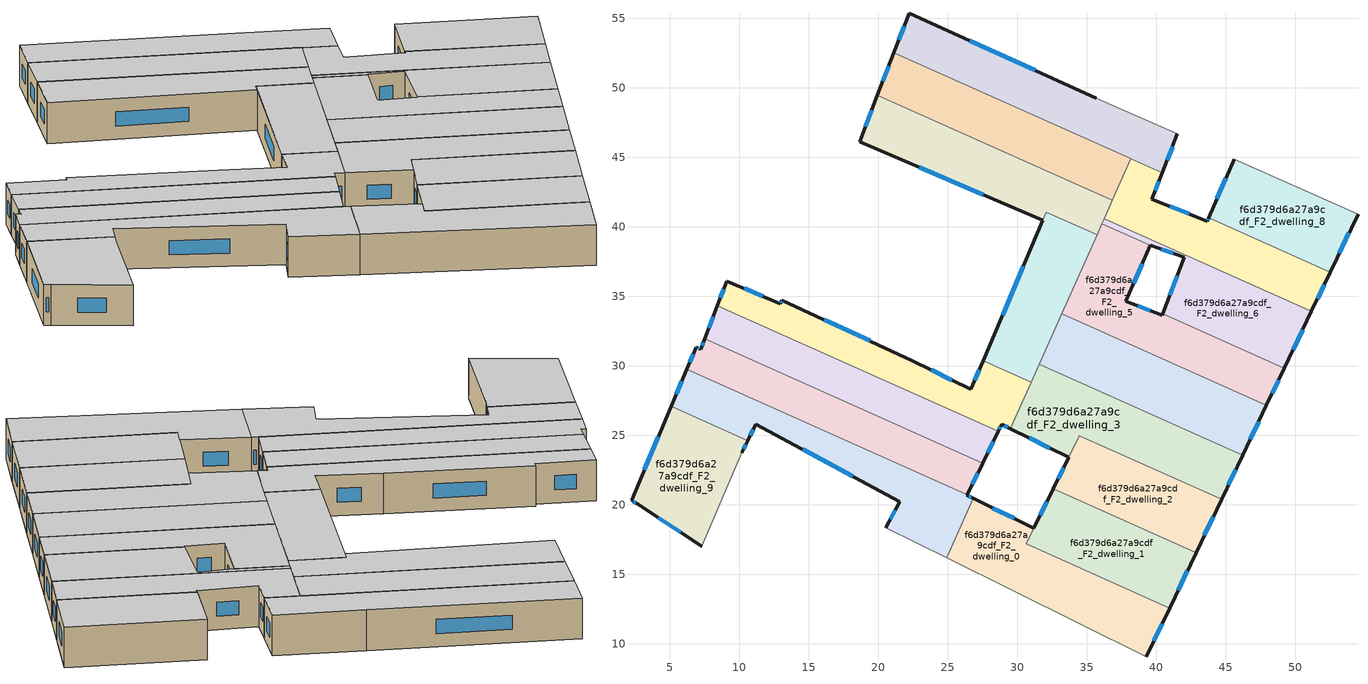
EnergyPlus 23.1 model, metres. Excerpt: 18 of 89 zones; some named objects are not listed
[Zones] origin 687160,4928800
f6d379d6a27a9cdf_F2_dwelling_0
 floor to f6d379d6a27a9cdf_F1_dwelling_0 (EU_floor_Construction): 40.96,12.56 39.29,9.07 24.92,16.17 26.83,20.46 31.19,18.31 30.63,17.17 z6
 wall outside (EU_wall_Construction): 39.29,9.07 40.96,12.56 / 31.19,18.31 26.83,20.46 z6:9
 wall adiabatic (EU_wall_Construction): 24.92,16.17 39.29,9.07 z6:9
 wall to f6d379d6a27a9cdf_F2_dwelling_10 (EU_wall_Construction): 26.83,20.46 24.92,16.17 z6:9
 wall to f6d379d6a27a9cdf_F2_dwelling_1 (EU_wall_Construction): 40.96,12.56 30.63,17.17 31.19,18.31 z6:9
 window (EU_Window_Construction): 39.84,10.2 40.42,11.42 / 29.78,19.01 28.25,19.76 z6.98:8.02
 ceiling to f6d379d6a27a9cdf_F3_dwelling_0 (EU_floor_Construction): 39.29,9.07 40.96,12.56 30.63,17.17 31.19,18.31 26.83,20.46 24.92,16.17 z9
f6d379d6a27a9cdf_F2_dwelling_1
 floor to f6d379d6a27a9cdf_F1_dwelling_1 (EU_floor_Construction): 42.87,16.55 40.96,12.56 30.63,17.17 32.59,21.14 z6
 wall outside (EU_wall_Construction): 40.96,12.56 42.87,16.55 / 32.59,21.14 31.19,18.31 z6:9
 wall to f6d379d6a27a9cdf_F2_dwelling_2 (EU_wall_Construction): 42.87,16.55 32.59,21.14 z6:9
 window (EU_Window_Construction): 41.58,13.86 42.25,15.25 / 32.13,20.22 31.65,19.23 z6.98:8.02
 ceiling to f6d379d6a27a9cdf_F3_dwelling_1 (EU_floor_Construction): 40.96,12.56 42.87,16.55 32.59,21.14 30.63,17.17 z9
f6d379d6a27a9cdf_F2_dwelling_10
 floor to f6d379d6a27a9cdf_F1_dwelling_10 (EU_floor_Construction): 26.39,20.72 26.37,20.69 26.83,20.46 24.92,16.17 20.54,18.34 21.55,20.23 11.17,25.79 10.61,24.62 5.1,27.07 6.23,29.73 z6
 wall outside (EU_wall_Construction): 10.61,24.62 11.17,25.79 21.55,20.23 20.54,18.34 / 6.23,29.73 5.1,27.07 / 26.83,20.46 26.37,20.69 26.39,20.72 z6:9
 wall to f6d379d6a27a9cdf_F2_dwelling_9 (EU_wall_Construction): 5.1,27.07 10.61,24.62 z6:9
 wall to f6d379d6a27a9cdf_F2_dwelling_11 (EU_wall_Construction): 26.39,20.72 6.23,29.73 z6:9
 wall adiabatic (EU_wall_Construction): 20.54,18.34 24.92,16.17 z6:9
 window (EU_Window_Construction): 21.23,19.61 20.87,18.95 / 14.55,23.98 18.18,22.04 / 10.79,25 10.99,25.41 / 5.86,28.87 5.47,27.94 / 26.68,20.54 26.52,20.61 z6.98:8.02
 ceiling to f6d379d6a27a9cdf_F3_dwelling_10 (EU_floor_Construction): 24.92,16.17 26.83,20.46 26.37,20.69 26.39,20.72 6.23,29.73 5.1,27.07 10.61,24.62 11.17,25.79 21.55,20.23 20.54,18.34 z9
f6d379d6a27a9cdf_F2_dwelling_11
 floor to f6d379d6a27a9cdf_F1_dwelling_11 (EU_floor_Construction): 27.51,23 26.39,20.72 6.23,29.73 6.9,31.33 7.23,31.19 7.52,31.93 z6
 wall outside (EU_wall_Construction): 26.39,20.72 27.51,23 / 7.52,31.93 7.23,31.19 6.9,31.33 6.23,29.73 z6:9
 wall to f6d379d6a27a9cdf_F2_dwelling_12 (EU_wall_Construction): 27.51,23 7.52,31.93 z6:9
 window (EU_Window_Construction): 26.75,21.46 27.14,22.26 / 6.68,30.81 6.45,30.25 / 7.13,31.23 7.01,31.28 / 7.42,31.69 7.33,31.43 z6.98:8.02
 ceiling to f6d379d6a27a9cdf_F3_dwelling_11 (EU_floor_Construction): 26.39,20.72 27.51,23 7.52,31.93 7.23,31.19 6.9,31.33 6.23,29.73 z9
f6d379d6a27a9cdf_F2_dwelling_12
 floor to f6d379d6a27a9cdf_F1_dwelling_12 (EU_floor_Construction): 28.62,25.28 27.51,23 7.52,31.93 8.42,34.31 z6
 wall outside (EU_wall_Construction): 8.42,34.31 7.52,31.93 / 27.51,23 28.62,25.28 z6:9
 wall to f6d379d6a27a9cdf_F2_dwelling_13 (EU_wall_Construction): 28.62,25.28 8.42,34.31 z6:9
 window (EU_Window_Construction): 8.13,33.54 7.81,32.71 / 27.87,23.74 28.26,24.54 z6.98:8.02
 ceiling to f6d379d6a27a9cdf_F3_dwelling_12 (EU_floor_Construction): 27.51,23 28.62,25.28 8.42,34.31 7.52,31.93 z9
f6d379d6a27a9cdf_F2_dwelling_13
 floor to f6d379d6a27a9cdf_F1_dwelling_13 (EU_floor_Construction): 27.54,30.37 31.01,28.82 29.51,25.47 28.87,25.79 28.62,25.28 8.42,34.31 9.1,36.1 12.95,34.46 13.06,34.72 22.46,30.37 26.65,28.3 z6
 wall outside (EU_wall_Construction): 27.54,30.37 26.65,28.3 22.46,30.37 13.06,34.72 12.95,34.46 9.1,36.1 8.42,34.31 / 28.62,25.28 28.87,25.79 29.51,25.47 z6:9
 wall to f6d379d6a27a9cdf_F2_dwelling_14 (EU_wall_Construction): 31.01,28.82 27.54,30.37 z6:9
 wall to f6d379d6a27a9cdf_F2_dwelling_3 (EU_wall_Construction): 29.51,25.47 31.01,28.82 z6:9
 window (EU_Window_Construction): 19.41,31.78 16.12,33.3 / 25.29,28.97 23.83,29.7 / 27.25,29.7 26.94,28.97 / 29.08,25.69 29.3,25.58 / 28.7,25.45 28.79,25.62 / 8.88,35.52 8.64,34.89 / 11.7,34.99 10.36,35.57 / 13.03,34.63 12.99,34.54 z6.98:8.02
 ceiling to f6d379d6a27a9cdf_F3_dwelling_13 (EU_floor_Construction): 29.51,25.47 31.01,28.82 27.54,30.37 26.65,28.3 22.46,30.37 13.06,34.72 12.95,34.46 9.1,36.1 8.42,34.31 28.62,25.28 28.87,25.79 z9
f6d379d6a27a9cdf_F2_dwelling_14
 floor to f6d379d6a27a9cdf_F1_dwelling_14 (EU_floor_Construction): 35.74,39.41 31.01,28.82 27.54,30.37 32.11,41.04 z6
 wall outside (EU_wall_Construction): 31.85,40.45 27.54,30.37 z6:9
 wall to f6d379d6a27a9cdf_F2_dwelling_15 (EU_wall_Construction): 32.1,41.04 31.85,40.46 / 35.74,39.41 32.11,41.04 z6:9
 wall to f6d379d6a27a9cdf_F2_dwelling_5 (EU_wall_Construction): 33.2,33.73 35.74,39.41 z6:9
 wall to f6d379d6a27a9cdf_F2_dwelling_4 (EU_wall_Construction): 31.58,30.1 33.2,33.73 z6:9
 wall to f6d379d6a27a9cdf_F2_dwelling_3 (EU_wall_Construction): 31.01,28.82 31.58,30.1 z6:9
 window (EU_Window_Construction): 30.45,37.18 28.94,33.65 z6.98:8.02
 ceiling to f6d379d6a27a9cdf_F3_dwelling_14 (EU_floor_Construction): 31.01,28.82 35.74,39.41 32.11,41.04 27.54,30.37 z9
f6d379d6a27a9cdf_F2_dwelling_15
 floor to f6d379d6a27a9cdf_F1_dwelling_15 (EU_floor_Construction): 36.85,41.9 35.74,39.41 32.1,41.04 31.85,40.46 18.65,46.11 19.94,49.46 z6
 wall outside (EU_wall_Construction): 19.94,49.46 18.65,46.11 31.85,40.46 z6:9
 wall to f6d379d6a27a9cdf_F2_dwelling_16 (EU_wall_Construction): 36.85,41.9 19.94,49.46 z6:9
 wall to f6d379d6a27a9cdf_F2_dwelling_7 (EU_wall_Construction): 36.26,40.57 36.85,41.9 z6:9
 wall to f6d379d6a27a9cdf_F2_dwelling_6 (EU_wall_Construction): 36.1,40.21 36.26,40.57 z6:9
 wall to f6d379d6a27a9cdf_F2_dwelling_5 (EU_wall_Construction): 35.74,39.41 36.1,40.21 z6:9
 window (EU_Window_Construction): 22.95,44.27 27.56,42.3 / 19.52,48.37 19.07,47.2 z6.98:8.02
 ceiling to f6d379d6a27a9cdf_F3_dwelling_15 (EU_floor_Construction): 35.74,39.41 36.85,41.9 19.94,49.46 18.65,46.11 31.85,40.46 32.1,41.04 z9
f6d379d6a27a9cdf_F2_dwelling_16
 floor to f6d379d6a27a9cdf_F1_dwelling_16 (EU_floor_Construction): 38.2,44.91 36.85,41.9 19.94,49.46 21.13,52.54 z6
 wall outside (EU_wall_Construction): 21.13,52.54 19.94,49.46 z6:9
 wall to f6d379d6a27a9cdf_F2_dwelling_17 (EU_wall_Construction): 38.19,44.89 38.2,44.91 21.13,52.54 z6:9
 wall to f6d379d6a27a9cdf_F2_dwelling_7 (EU_wall_Construction): 36.85,41.9 38.19,44.89 z6:9
 window (EU_Window_Construction): 20.74,51.54 20.33,50.46 z6.98:8.02
 ceiling to f6d379d6a27a9cdf_F3_dwelling_16 (EU_floor_Construction): 36.85,41.9 38.2,44.91 21.13,52.54 19.94,49.46 z9
f6d379d6a27a9cdf_F2_dwelling_17
 floor to f6d379d6a27a9cdf_F1_dwelling_17 (EU_floor_Construction): 35.67,49.27 41.53,46.68 40.43,43.88 38.19,44.89 38.2,44.91 21.13,52.54 22.21,55.36 z6
 wall outside (EU_wall_Construction): 35.67,49.27 22.21,55.36 21.13,52.54 / 40.43,43.88 41.53,46.68 z6:9
 wall adiabatic (EU_wall_Construction): 41.53,46.68 35.67,49.27 z6:9
 wall to f6d379d6a27a9cdf_F2_dwelling_7 (EU_wall_Construction): 38.19,44.89 40.43,43.88 z6:9
 window (EU_Window_Construction): 21.86,54.44 21.48,53.46 / 31.3,51.25 26.59,53.38 / 40.79,44.79 41.17,45.77 z6.98:8.02
 ceiling to f6d379d6a27a9cdf_F3_dwelling_17 (EU_floor_Construction): 40.43,43.88 41.53,46.68 35.67,49.27 22.21,55.36 21.13,52.54 38.2,44.91 38.19,44.89 z9
f6d379d6a27a9cdf_F2_dwelling_2
 floor to f6d379d6a27a9cdf_F1_dwelling_2 (EU_floor_Construction): 44.71,20.41 42.87,16.55 32.59,21.14 33.7,23.41 34.48,24.98 z6
 wall outside (EU_wall_Construction): 42.87,16.55 44.71,20.41 / 33.7,23.4 32.59,21.14 z6:9
 wall to f6d379d6a27a9cdf_F2_dwelling_3 (EU_wall_Construction): 44.71,20.41 34.48,24.98 33.7,23.41 z6:9
 window (EU_Window_Construction): 43.47,17.8 44.11,19.15 / 33.34,22.67 32.95,21.88 z6.98:8.02
 ceiling to f6d379d6a27a9cdf_F3_dwelling_2 (EU_floor_Construction): 42.87,16.55 44.71,20.41 34.48,24.98 33.7,23.41 32.59,21.14 z9
f6d379d6a27a9cdf_F2_dwelling_3
 floor to f6d379d6a27a9cdf_F1_dwelling_3 (EU_floor_Construction): 46.22,23.56 44.71,20.41 34.48,24.98 33.7,23.41 29.51,25.47 31.58,30.1 z6
 wall outside (EU_wall_Construction): 44.71,20.41 46.22,23.56 / 29.51,25.47 33.7,23.41 z6:9
 wall to f6d379d6a27a9cdf_F2_dwelling_4 (EU_wall_Construction): 46.22,23.56 31.58,30.1 z6:9
 window (EU_Window_Construction): 45.2,21.43 45.73,22.53 / 30.88,24.8 32.34,24.08 z6.98:8.02
 ceiling to f6d379d6a27a9cdf_F3_dwelling_3 (EU_floor_Construction): 44.71,20.41 46.22,23.56 31.58,30.1 29.51,25.47 33.7,23.41 34.48,24.98 z9
f6d379d6a27a9cdf_F2_dwelling_4
 floor to f6d379d6a27a9cdf_F1_dwelling_4 (EU_floor_Construction): 47.94,27.14 46.22,23.56 31.58,30.1 33.2,33.73 z6
 wall outside (EU_wall_Construction): 46.22,23.56 47.94,27.14 z6:9
 wall to f6d379d6a27a9cdf_F2_dwelling_5 (EU_wall_Construction): 47.94,27.14 33.2,33.73 z6:9
 window (EU_Window_Construction): 46.78,24.72 47.38,25.98 z6.98:8.02
 ceiling to f6d379d6a27a9cdf_F3_dwelling_4 (EU_floor_Construction): 46.22,23.56 47.94,27.14 33.2,33.73 31.58,30.1 z9
f6d379d6a27a9cdf_F2_dwelling_5
 floor to f6d379d6a27a9cdf_F1_dwelling_5 (EU_floor_Construction): 39.57,38.66 37.82,34.64 40.44,33.65 40.48,33.75 49.22,29.84 47.94,27.14 33.2,33.73 36.1,40.21 z6
 wall outside (EU_wall_Construction): 40.48,33.75 40.44,33.65 37.82,34.64 39.57,38.66 / 47.94,27.14 49.22,29.84 z6:9
 wall to f6d379d6a27a9cdf_F2_dwelling_6 (EU_wall_Construction): 39.57,38.66 36.1,40.21 / 49.22,29.84 40.48,33.75 z6:9
 window (EU_Window_Construction): 38.39,35.95 39,37.35 / 39.59,33.97 38.68,34.32 / 48.36,28.02 48.81,28.96 z6.98:8.02
 ceiling to f6d379d6a27a9cdf_F3_dwelling_5 (EU_floor_Construction): 47.94,27.14 49.22,29.84 40.48,33.75 40.44,33.65 37.82,34.64 39.57,38.66 36.1,40.21 33.2,33.73 z9
f6d379d6a27a9cdf_F2_dwelling_6
 floor to f6d379d6a27a9cdf_F1_dwelling_6 (EU_floor_Construction): 51.17,33.91 49.22,29.84 40.48,33.75 42,37.81 39.58,38.69 39.57,38.66 36.1,40.21 36.26,40.58 z6
 wall outside (EU_wall_Construction): 39.57,38.66 39.58,38.69 42,37.81 40.48,33.75 / 49.22,29.84 51.17,33.91 z6:9
 wall to f6d379d6a27a9cdf_F2_dwelling_7 (EU_wall_Construction): 51.17,33.91 36.26,40.58 z6:9
 window (EU_Window_Construction): 40.37,38.4 41.22,38.09 / 49.86,31.16 50.54,32.59 / 41.51,36.49 40.98,35.07 z6.98:8.02
 ceiling to f6d379d6a27a9cdf_F3_dwelling_6 (EU_floor_Construction): 49.22,29.84 51.17,33.91 36.26,40.58 36.1,40.21 39.57,38.66 39.58,38.69 42,37.81 40.48,33.75 z9
f6d379d6a27a9cdf_F2_dwelling_7
 floor to f6d379d6a27a9cdf_F1_dwelling_7 (EU_floor_Construction): 52.52,36.73 51.17,33.91 36.26,40.58 38.19,44.89 40.43,43.88 39.68,41.99 43.67,40.41 43.77,40.64 z6
 wall outside (EU_wall_Construction): 43.77,40.64 43.67,40.41 39.68,41.99 40.43,43.88 / 51.17,33.91 52.52,36.73 z6:9
 wall to f6d379d6a27a9cdf_F2_dwelling_8 (EU_wall_Construction): 52.52,36.73 43.77,40.64 z6:9
 window (EU_Window_Construction): 39.93,42.6 40.19,43.27 / 42.38,40.92 40.98,41.47 / 43.74,40.56 43.71,40.48 / 51.61,34.83 52.08,35.81 z6.98:8.02
 ceiling to f6d379d6a27a9cdf_F3_dwelling_7 (EU_floor_Construction): 51.17,33.91 52.52,36.73 43.77,40.64 43.67,40.41 39.68,41.99 40.43,43.88 38.19,44.89 36.26,40.58 z9
f6d379d6a27a9cdf_F2_dwelling_8
 floor to f6d379d6a27a9cdf_F1_dwelling_8 (EU_floor_Construction): 54.52,40.92 52.52,36.73 43.77,40.64 45.61,44.87 z6
 wall outside (EU_wall_Construction): 45.61,44.87 43.77,40.64 / 52.52,36.73 54.52,40.92 z6:9
 wall adiabatic (EU_wall_Construction): 54.52,40.92 45.61,44.87 z6:9
 window (EU_Window_Construction): 45.01,43.49 44.37,42.01 / 53.17,38.09 53.87,39.56 z6.98:8.02
 ceiling to f6d379d6a27a9cdf_F3_dwelling_8 (EU_floor_Construction): 52.52,36.73 54.52,40.92 45.61,44.87 43.77,40.64 z9
f6d379d6a27a9cdf_F2_dwelling_9
 floor to f6d379d6a27a9cdf_F1_dwelling_9 (EU_floor_Construction): 10.61,24.62 10.18,23.74 7.31,17.01 2.67,20.07 2.24,20.31 5.1,27.07 z6
 wall outside (EU_wall_Construction): 5.1,27.07 2.24,20.31 2.67,20.07 7.31,17.01 / 10.18,23.74 10.61,24.62 z6:9
 wall adiabatic (EU_wall_Construction): 7.31,17.01 10.18,23.74 z6:9
 window (EU_Window_Construction): 2.38,20.23 2.53,20.15 / 4.17,24.87 3.17,22.51 / 10.32,24.02 10.47,24.33 / 4.18,19.07 5.8,18 z6.98:8.02
 ceiling to f6d379d6a27a9cdf_F3_dwelling_9 (EU_floor_Construction): 7.31,17.01 10.18,23.74 10.61,24.62 5.1,27.07 2.24,20.31 2.67,20.07 z9
[Building]
EU S2 Campaign: North Axis=0; Terrain=City; Solar Distribution=FullExterior
[Site:Location]
Bologna: Latitude=44.5; Longitude=11.25; Time Zone=1; Elevation=37
[SizingPeriod:WeatherFileDays]
AnnualSizingPeriod: Begin Month=1; Begin Day of Month=1; End Month=12; End Day of Month=31; Day of Week for Start Day=Monday; Use Weather File Daylight Saving Period=No; Use Weather File Rain and Snow Indicators=No
[MATERIAL]
EU_InternalMass_Material: Roughness=MediumRough; Thickness=0.1; Conductivity=1; Density=1800; Specific Heat=900; Thermal Absorptance=0.9; Solar Absorptance=0.7; Visible Absorptance=0.7
[MATERIAL:NOMASS] Roughness=MediumRough; Thermal Absorptance=0.9; Solar Absorptance=0.7; Visible Absorptance=0.7
Name | Thermal Resistance
EU_wall_NoMass | 0.905828
EU_floor_NoMass | 0.67114
[WINDOWMATERIAL:SIMPLEGLAZINGSYSTEM]
EU_Window_SimpleGlazing: UFactor=4.52486; Solar Heat Gain Coefficient=0.85; Visible Transmittance=0.85
[CONSTRUCTION]
EU_wall_Construction: EU_wall_NoMass
EU_floor_Construction: EU_floor_NoMass
EU_Window_Construction: EU_Window_SimpleGlazing
EU_InternalMass_Construction: EU_InternalMass_Material
[ZONE] Type=1; Multiplier=1; Ceiling Height=autocalculate; Floor Area=autocalculate; Part of Total Floor Area=Yes
Name | Volume
f6d379d6a27a9cdf_F2_dwelling_0 | 191.188
f6d379d6a27a9cdf_F2_dwelling_1 | 149.586
f6d379d6a27a9cdf_F2_dwelling_10 | 189.817
f6d379d6a27a9cdf_F2_dwelling_11 | 167.563
f6d379d6a27a9cdf_F2_dwelling_12 | 167.582
f6d379d6a27a9cdf_F2_dwelling_13 | 167.558
f6d379d6a27a9cdf_F2_dwelling_14 | 135.387
f6d379d6a27a9cdf_F2_dwelling_15 | 182.958
f6d379d6a27a9cdf_F2_dwelling_16 | 184.291
f6d379d6a27a9cdf_F2_dwelling_17 | 189.039
f6d379d6a27a9cdf_F2_dwelling_2 | 144.144
f6d379d6a27a9cdf_F2_dwelling_3 | 191.005
f6d379d6a27a9cdf_F2_dwelling_4 | 191.769
f6d379d6a27a9cdf_F2_dwelling_5 | 190.562
f6d379d6a27a9cdf_F2_dwelling_6 | 139.054
f6d379d6a27a9cdf_F2_dwelling_7 | 160.887
f6d379d6a27a9cdf_F2_dwelling_8 | 134.142
f6d379d6a27a9cdf_F2_dwelling_9 | 139.709
[INTERNALMASS] Construction=EU_InternalMass_Construction
Name | Zone or ZoneList | Surface Area
f6d379d6a27a9cdf_F2_dwelling_0_EU_InternalMass | f6d379d6a27a9cdf_F2_dwelling_0 | 63.7257
f6d379d6a27a9cdf_F2_dwelling_1_EU_InternalMass | f6d379d6a27a9cdf_F2_dwelling_1 | 49.8621
f6d379d6a27a9cdf_F2_dwelling_2_EU_InternalMass | f6d379d6a27a9cdf_F2_dwelling_2 | 48.0531
f6d379d6a27a9cdf_F2_dwelling_3_EU_InternalMass | f6d379d6a27a9cdf_F2_dwelling_3 | 63.6696
f6d379d6a27a9cdf_F2_dwelling_4_EU_InternalMass | f6d379d6a27a9cdf_F2_dwelling_4 | 63.9222
f6d379d6a27a9cdf_F2_dwelling_5_EU_InternalMass | f6d379d6a27a9cdf_F2_dwelling_5 | 63.5207
f6d379d6a27a9cdf_F2_dwelling_6_EU_InternalMass | f6d379d6a27a9cdf_F2_dwelling_6 | 46.3508
f6d379d6a27a9cdf_F2_dwelling_7_EU_InternalMass | f6d379d6a27a9cdf_F2_dwelling_7 | 53.6264
f6d379d6a27a9cdf_F2_dwelling_8_EU_InternalMass | f6d379d6a27a9cdf_F2_dwelling_8 | 44.7141
f6d379d6a27a9cdf_F2_dwelling_9_EU_InternalMass | f6d379d6a27a9cdf_F2_dwelling_9 | 46.5697
f6d379d6a27a9cdf_F2_dwelling_10_EU_InternalMass | f6d379d6a27a9cdf_F2_dwelling_10 | 63.2723
f6d379d6a27a9cdf_F2_dwelling_11_EU_InternalMass | f6d379d6a27a9cdf_F2_dwelling_11 | 55.8546
f6d379d6a27a9cdf_F2_dwelling_12_EU_InternalMass | f6d379d6a27a9cdf_F2_dwelling_12 | 55.861
f6d379d6a27a9cdf_F2_dwelling_13_EU_InternalMass | f6d379d6a27a9cdf_F2_dwelling_13 | 55.8523
f6d379d6a27a9cdf_F2_dwelling_14_EU_InternalMass | f6d379d6a27a9cdf_F2_dwelling_14 | 45.1586
f6d379d6a27a9cdf_F2_dwelling_15_EU_InternalMass | f6d379d6a27a9cdf_F2_dwelling_15 | 60.9856
f6d379d6a27a9cdf_F2_dwelling_16_EU_InternalMass | f6d379d6a27a9cdf_F2_dwelling_16 | 61.4316
f6d379d6a27a9cdf_F2_dwelling_17_EU_InternalMass | f6d379d6a27a9cdf_F2_dwelling_17 | 63.0126
[OTHEREQUIPMENT] Fuel Type=Electricity; Design Level Calculation Method=Watts/Area; Power per Zone Floor Area=1; Fraction Latent=0; Fraction Radiant=0; Fraction Lost=0; Carbon Dioxide Generation Rate=0; EndUse Subcategory=EU_Step8_InternalGains
Name | Zone or ZoneList or Space or SpaceList | Schedule
EU_Step8_InternalGain_f6d379d6a27a9cdf_F2_dwelling_0_f000 | f6d379d6a27a9cdf_F2_dwelling_0 | EU_Step8_GainSchedule_f6d379d6a27a9cdf_F2_dwelling_0_f000
EU_Step8_InternalGain_f6d379d6a27a9cdf_F2_dwelling_1_f000 | f6d379d6a27a9cdf_F2_dwelling_1 | EU_Step8_GainSchedule_f6d379d6a27a9cdf_F2_dwelling_1_f000
EU_Step8_InternalGain_f6d379d6a27a9cdf_F2_dwelling_2_f000 | f6d379d6a27a9cdf_F2_dwelling_2 | EU_Step8_GainSchedule_f6d379d6a27a9cdf_F2_dwelling_2_f000
EU_Step8_InternalGain_f6d379d6a27a9cdf_F2_dwelling_3_f000 | f6d379d6a27a9cdf_F2_dwelling_3 | EU_Step8_GainSchedule_f6d379d6a27a9cdf_F2_dwelling_3_f000
EU_Step8_InternalGain_f6d379d6a27a9cdf_F2_dwelling_4_f000 | f6d379d6a27a9cdf_F2_dwelling_4 | EU_Step8_GainSchedule_f6d379d6a27a9cdf_F2_dwelling_4_f000
EU_Step8_InternalGain_f6d379d6a27a9cdf_F2_dwelling_5_f000 | f6d379d6a27a9cdf_F2_dwelling_5 | EU_Step8_GainSchedule_f6d379d6a27a9cdf_F2_dwelling_5_f000
EU_Step8_InternalGain_f6d379d6a27a9cdf_F2_dwelling_6_f000 | f6d379d6a27a9cdf_F2_dwelling_6 | EU_Step8_GainSchedule_f6d379d6a27a9cdf_F2_dwelling_6_f000
EU_Step8_InternalGain_f6d379d6a27a9cdf_F2_dwelling_7_f000 | f6d379d6a27a9cdf_F2_dwelling_7 | EU_Step8_GainSchedule_f6d379d6a27a9cdf_F2_dwelling_7_f000
EU_Step8_InternalGain_f6d379d6a27a9cdf_F2_dwelling_8_f000 | f6d379d6a27a9cdf_F2_dwelling_8 | EU_Step8_GainSchedule_f6d379d6a27a9cdf_F2_dwelling_8_f000
EU_Step8_InternalGain_f6d379d6a27a9cdf_F2_dwelling_9_f000 | f6d379d6a27a9cdf_F2_dwelling_9 | EU_Step8_GainSchedule_f6d379d6a27a9cdf_F2_dwelling_9_f000
EU_Step8_InternalGain_f6d379d6a27a9cdf_F2_dwelling_10_f000 | f6d379d6a27a9cdf_F2_dwelling_10 | EU_Step8_GainSchedule_f6d379d6a27a9cdf_F2_dwelling_10_f000
EU_Step8_InternalGain_f6d379d6a27a9cdf_F2_dwelling_11_f000 | f6d379d6a27a9cdf_F2_dwelling_11 | EU_Step8_GainSchedule_f6d379d6a27a9cdf_F2_dwelling_11_f000
EU_Step8_InternalGain_f6d379d6a27a9cdf_F2_dwelling_12_f000 | f6d379d6a27a9cdf_F2_dwelling_12 | EU_Step8_GainSchedule_f6d379d6a27a9cdf_F2_dwelling_12_f000
EU_Step8_InternalGain_f6d379d6a27a9cdf_F2_dwelling_13_f000 | f6d379d6a27a9cdf_F2_dwelling_13 | EU_Step8_GainSchedule_f6d379d6a27a9cdf_F2_dwelling_13_f000
EU_Step8_InternalGain_f6d379d6a27a9cdf_F2_dwelling_14_f000 | f6d379d6a27a9cdf_F2_dwelling_14 | EU_Step8_GainSchedule_f6d379d6a27a9cdf_F2_dwelling_14_f000
EU_Step8_InternalGain_f6d379d6a27a9cdf_F2_dwelling_15_f000 | f6d379d6a27a9cdf_F2_dwelling_15 | EU_Step8_GainSchedule_f6d379d6a27a9cdf_F2_dwelling_15_f000
EU_Step8_InternalGain_f6d379d6a27a9cdf_F2_dwelling_16_f000 | f6d379d6a27a9cdf_F2_dwelling_16 | EU_Step8_GainSchedule_f6d379d6a27a9cdf_F2_dwelling_16_f000
EU_Step8_InternalGain_f6d379d6a27a9cdf_F2_dwelling_17_f000 | f6d379d6a27a9cdf_F2_dwelling_17 | EU_Step8_GainSchedule_f6d379d6a27a9cdf_F2_dwelling_17_f000
[ZONEVENTILATION:DESIGNFLOWRATE] Schedule=EU_AlwaysOn; Design Flow Rate Calculation Method=AirChanges/Hour; Air Changes per Hour=0.73129; Ventilation Type=Natural; Fan Pressure Rise=0; Fan Total Efficiency=1; Constant Term Coefficient=1; Temperature Term Coefficient=0; Velocity Term Coefficient=0; Velocity Squared Term Coefficient=0; Minimum Indoor Temperature=-100; Maximum Indoor Temperature=100; Delta Temperature=-100; Minimum Outdoor Temperature=-100; Maximum Outdoor Temperature=100; Maximum Wind Speed=40
Name | Zone or ZoneList or Space or SpaceList
EU_ConstantAir_f6d379d6a27a9cdf_F2_dwelling_0 | f6d379d6a27a9cdf_F2_dwelling_0
EU_ConstantAir_f6d379d6a27a9cdf_F2_dwelling_1 | f6d379d6a27a9cdf_F2_dwelling_1
EU_ConstantAir_f6d379d6a27a9cdf_F2_dwelling_2 | f6d379d6a27a9cdf_F2_dwelling_2
EU_ConstantAir_f6d379d6a27a9cdf_F2_dwelling_3 | f6d379d6a27a9cdf_F2_dwelling_3
EU_ConstantAir_f6d379d6a27a9cdf_F2_dwelling_4 | f6d379d6a27a9cdf_F2_dwelling_4
EU_ConstantAir_f6d379d6a27a9cdf_F2_dwelling_5 | f6d379d6a27a9cdf_F2_dwelling_5
EU_ConstantAir_f6d379d6a27a9cdf_F2_dwelling_6 | f6d379d6a27a9cdf_F2_dwelling_6
EU_ConstantAir_f6d379d6a27a9cdf_F2_dwelling_7 | f6d379d6a27a9cdf_F2_dwelling_7
EU_ConstantAir_f6d379d6a27a9cdf_F2_dwelling_8 | f6d379d6a27a9cdf_F2_dwelling_8
EU_ConstantAir_f6d379d6a27a9cdf_F2_dwelling_9 | f6d379d6a27a9cdf_F2_dwelling_9
EU_ConstantAir_f6d379d6a27a9cdf_F2_dwelling_10 | f6d379d6a27a9cdf_F2_dwelling_10
EU_ConstantAir_f6d379d6a27a9cdf_F2_dwelling_11 | f6d379d6a27a9cdf_F2_dwelling_11
EU_ConstantAir_f6d379d6a27a9cdf_F2_dwelling_12 | f6d379d6a27a9cdf_F2_dwelling_12
EU_ConstantAir_f6d379d6a27a9cdf_F2_dwelling_13 | f6d379d6a27a9cdf_F2_dwelling_13
EU_ConstantAir_f6d379d6a27a9cdf_F2_dwelling_14 | f6d379d6a27a9cdf_F2_dwelling_14
EU_ConstantAir_f6d379d6a27a9cdf_F2_dwelling_15 | f6d379d6a27a9cdf_F2_dwelling_15
EU_ConstantAir_f6d379d6a27a9cdf_F2_dwelling_16 | f6d379d6a27a9cdf_F2_dwelling_16
EU_ConstantAir_f6d379d6a27a9cdf_F2_dwelling_17 | f6d379d6a27a9cdf_F2_dwelling_17
[HVACTEMPLATE:ZONE:IDEALLOADSAIRSYSTEM] System Availability Schedule=EU_AlwaysOn; Maximum Heating Supply Air Temperature=50; Minimum Cooling Supply Air Temperature=13; Maximum Heating Supply Air Humidity Ratio=0.0156; Minimum Cooling Supply Air Humidity Ratio=0.0077; Heating Limit=NoLimit; Cooling Limit=NoLimit; Heating Availability Schedule=EU_AlwaysOn; Cooling Availability Schedule=EU_CoolingOff; Dehumidification Control Type=ConstantSensibleHeatRatio; Cooling Sensible Heat Ratio=0.7; Dehumidification Setpoint=60; Humidification Control Type=None; Humidification Setpoint=30; Outdoor Air Method=None; Outdoor Air Flow Rate per Person=0.00944; Outdoor Air Flow Rate per Zone Floor Area=0; Outdoor Air Flow Rate per Zone=0; Demand Controlled Ventilation Type=None; Outdoor Air Economizer Type=NoEconomizer; Heat Recovery Type=None; Sensible Heat Recovery Effectiveness=0.7; Latent Heat Recovery Effectiveness=0.65
Name | Template Thermostat
f6d379d6a27a9cdf_F2_dwelling_0 | EU_HeatOnly_f6d379d6a27a9cdf_F2_dwelling_0
f6d379d6a27a9cdf_F2_dwelling_1 | EU_HeatOnly_f6d379d6a27a9cdf_F2_dwelling_1
f6d379d6a27a9cdf_F2_dwelling_2 | EU_HeatOnly_f6d379d6a27a9cdf_F2_dwelling_2
f6d379d6a27a9cdf_F2_dwelling_3 | EU_HeatOnly_f6d379d6a27a9cdf_F2_dwelling_3
f6d379d6a27a9cdf_F2_dwelling_4 | EU_HeatOnly_f6d379d6a27a9cdf_F2_dwelling_4
f6d379d6a27a9cdf_F2_dwelling_5 | EU_HeatOnly_f6d379d6a27a9cdf_F2_dwelling_5
f6d379d6a27a9cdf_F2_dwelling_6 | EU_HeatOnly_f6d379d6a27a9cdf_F2_dwelling_6
f6d379d6a27a9cdf_F2_dwelling_7 | EU_HeatOnly_f6d379d6a27a9cdf_F2_dwelling_7
f6d379d6a27a9cdf_F2_dwelling_8 | EU_HeatOnly_f6d379d6a27a9cdf_F2_dwelling_8
f6d379d6a27a9cdf_F2_dwelling_9 | EU_HeatOnly_f6d379d6a27a9cdf_F2_dwelling_9
f6d379d6a27a9cdf_F2_dwelling_10 | EU_HeatOnly_f6d379d6a27a9cdf_F2_dwelling_10
f6d379d6a27a9cdf_F2_dwelling_11 | EU_HeatOnly_f6d379d6a27a9cdf_F2_dwelling_11
f6d379d6a27a9cdf_F2_dwelling_12 | EU_HeatOnly_f6d379d6a27a9cdf_F2_dwelling_12
f6d379d6a27a9cdf_F2_dwelling_13 | EU_HeatOnly_f6d379d6a27a9cdf_F2_dwelling_13
f6d379d6a27a9cdf_F2_dwelling_14 | EU_HeatOnly_f6d379d6a27a9cdf_F2_dwelling_14
f6d379d6a27a9cdf_F2_dwelling_15 | EU_HeatOnly_f6d379d6a27a9cdf_F2_dwelling_15
f6d379d6a27a9cdf_F2_dwelling_16 | EU_HeatOnly_f6d379d6a27a9cdf_F2_dwelling_16
f6d379d6a27a9cdf_F2_dwelling_17 | EU_HeatOnly_f6d379d6a27a9cdf_F2_dwelling_17
[SIZING:ZONE] Zone Cooling Design Supply Air Temperature Input Method=SupplyAirTemperature; Zone Cooling Design Supply Air Temperature=13; Zone Heating Design Supply Air Temperature Input Method=SupplyAirTemperature; Zone Heating Design Supply Air Temperature=50; Zone Cooling Design Supply Air Humidity Ratio=0.008; Zone Heating Design Supply Air Humidity Ratio=0.008; Cooling Design Air Flow Method=DesignDay; Cooling Design Air Flow Rate=0; Cooling Minimum Air Flow per Zone Floor Area=0.000762; Cooling Minimum Air Flow=0; Cooling Minimum Air Flow Fraction=0.2; Heating Design Air Flow Method=DesignDay; Heating Design Air Flow Rate=0; Heating Maximum Air Flow per Zone Floor Area=0.002032; Heating Maximum Air Flow=0.141576; Heating Maximum Air Flow Fraction=0.3; Account for Dedicated Outdoor Air System=No; Dedicated Outdoor Air System Control Strategy=NeutralSupplyAir; Dedicated Outdoor Air Low Setpoint Temperature for Design=autosize; Dedicated Outdoor Air High Setpoint Temperature for Design=autosize; Zone Load Sizing Method=Sensible Load Only No Latent Load; Zone Latent Cooling Design Supply Air Humidity Ratio Input Method=HumidityRatioDifference; Zone Cooling Design Supply Air Humidity Ratio Difference=0.005; Zone Latent Heating Design Supply Air Humidity Ratio Input Method=HumidityRatioDifference; Zone Humidification Design Supply Air Humidity Ratio Difference=0.005
f6d379d6a27a9cdf_F2_dwelling_0; f6d379d6a27a9cdf_F2_dwelling_1; f6d379d6a27a9cdf_F2_dwelling_2; f6d379d6a27a9cdf_F2_dwelling_3; f6d379d6a27a9cdf_F2_dwelling_4; f6d379d6a27a9cdf_F2_dwelling_5; f6d379d6a27a9cdf_F2_dwelling_6; f6d379d6a27a9cdf_F2_dwelling_7; f6d379d6a27a9cdf_F2_dwelling_8; f6d379d6a27a9cdf_F2_dwelling_9; f6d379d6a27a9cdf_F2_dwelling_10; f6d379d6a27a9cdf_F2_dwelling_11; f6d379d6a27a9cdf_F2_dwelling_12; f6d379d6a27a9cdf_F2_dwelling_13; f6d379d6a27a9cdf_F2_dwelling_14; f6d379d6a27a9cdf_F2_dwelling_15; f6d379d6a27a9cdf_F2_dwelling_16; f6d379d6a27a9cdf_F2_dwelling_17
[SCHEDULE:CONSTANT]
Name | Hourly Value
EU_AlwaysOn | 1
EU_CoolingOff | 0
[SCHEDULE:FILE] Column Number=1; Rows to Skip at Top=0; Number of Hours of Data=8760; Column Separator=Comma; Interpolate to Timestep=No; Minutes per Item=60; Adjust Schedule for Daylight Savings=Yes
Name | File
EU_Step8_GainSchedule_f6d379d6a27a9cdf_F2_dwelling_0_f000 | ../../schedules/f6d379d6a27a9cdf/f6d379d6a27a9cdf_F2_dwelling_0_f000_gain.csv
EU_Step8_GainSchedule_f6d379d6a27a9cdf_F2_dwelling_1_f000 | ../../schedules/f6d379d6a27a9cdf/f6d379d6a27a9cdf_F2_dwelling_1_f000_gain.csv
EU_Step8_GainSchedule_f6d379d6a27a9cdf_F2_dwelling_2_f000 | ../../schedules/f6d379d6a27a9cdf/f6d379d6a27a9cdf_F2_dwelling_2_f000_gain.csv
EU_Step8_GainSchedule_f6d379d6a27a9cdf_F2_dwelling_3_f000 | ../../schedules/f6d379d6a27a9cdf/f6d379d6a27a9cdf_F2_dwelling_3_f000_gain.csv
EU_Step8_GainSchedule_f6d379d6a27a9cdf_F2_dwelling_4_f000 | ../../schedules/f6d379d6a27a9cdf/f6d379d6a27a9cdf_F2_dwelling_4_f000_gain.csv
EU_Step8_GainSchedule_f6d379d6a27a9cdf_F2_dwelling_5_f000 | ../../schedules/f6d379d6a27a9cdf/f6d379d6a27a9cdf_F2_dwelling_5_f000_gain.csv
EU_Step8_GainSchedule_f6d379d6a27a9cdf_F2_dwelling_6_f000 | ../../schedules/f6d379d6a27a9cdf/f6d379d6a27a9cdf_F2_dwelling_6_f000_gain.csv
EU_Step8_GainSchedule_f6d379d6a27a9cdf_F2_dwelling_7_f000 | ../../schedules/f6d379d6a27a9cdf/f6d379d6a27a9cdf_F2_dwelling_7_f000_gain.csv
EU_Step8_GainSchedule_f6d379d6a27a9cdf_F2_dwelling_8_f000 | ../../schedules/f6d379d6a27a9cdf/f6d379d6a27a9cdf_F2_dwelling_8_f000_gain.csv
EU_Step8_GainSchedule_f6d379d6a27a9cdf_F2_dwelling_9_f000 | ../../schedules/f6d379d6a27a9cdf/f6d379d6a27a9cdf_F2_dwelling_9_f000_gain.csv
EU_Step8_GainSchedule_f6d379d6a27a9cdf_F2_dwelling_10_f000 | ../../schedules/f6d379d6a27a9cdf/f6d379d6a27a9cdf_F2_dwelling_10_f000_gain.csv
EU_Step8_GainSchedule_f6d379d6a27a9cdf_F2_dwelling_11_f000 | ../../schedules/f6d379d6a27a9cdf/f6d379d6a27a9cdf_F2_dwelling_11_f000_gain.csv
EU_Step8_GainSchedule_f6d379d6a27a9cdf_F2_dwelling_12_f000 | ../../schedules/f6d379d6a27a9cdf/f6d379d6a27a9cdf_F2_dwelling_12_f000_gain.csv
EU_Step8_GainSchedule_f6d379d6a27a9cdf_F2_dwelling_13_f000 | ../../schedules/f6d379d6a27a9cdf/f6d379d6a27a9cdf_F2_dwelling_13_f000_gain.csv
EU_Step8_GainSchedule_f6d379d6a27a9cdf_F2_dwelling_14_f000 | ../../schedules/f6d379d6a27a9cdf/f6d379d6a27a9cdf_F2_dwelling_14_f000_gain.csv
EU_Step8_GainSchedule_f6d379d6a27a9cdf_F2_dwelling_15_f000 | ../../schedules/f6d379d6a27a9cdf/f6d379d6a27a9cdf_F2_dwelling_15_f000_gain.csv
EU_Step8_GainSchedule_f6d379d6a27a9cdf_F2_dwelling_16_f000 | ../../schedules/f6d379d6a27a9cdf/f6d379d6a27a9cdf_F2_dwelling_16_f000_gain.csv
EU_Step8_GainSchedule_f6d379d6a27a9cdf_F2_dwelling_17_f000 | ../../schedules/f6d379d6a27a9cdf/f6d379d6a27a9cdf_F2_dwelling_17_f000_gain.csv
